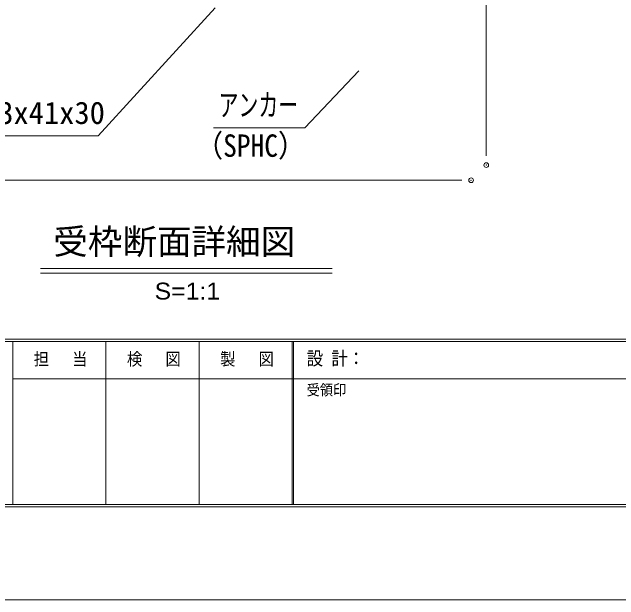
# Model space of a CAD drawing. Units: millimetres, scale not verified. Extents: x -1050 to 1050, y -742 to 742.
# Drawn here: x 115.9 to 441.7, y -742.5 to -426.9 of the extents above; entities that cross this region are included whole.
import ezdxf
from ezdxf.enums import TextEntityAlignment as Align

# ---------------------------------------------------------------- set-up
doc = ezdxf.new("R2010")
doc.units = ezdxf.units.MM
doc.header["$LTSCALE"] = 5
doc.header["$PDMODE"] = 32
doc.header["$PDSIZE"] = 2.5
for name, color, linetype, lineweight in [('0-0_7-図\u3000枠', 4, 'Continuous', 9), ('0-1_寸法注釈', 2, 'Continuous', 9), ('0-3_DEFPOINTS', 134, 'Continuous', 9)]:
    doc.layers.add(name, color=color, linetype=linetype, lineweight=lineweight)
doc.styles.add('HG丸ｺﾞｼｯｸM-PRO', font='')
doc.styles.add('ＭＳ ゴシック', font='')
doc.styles.get('HG丸ｺﾞｼｯｸM-PRO').set_extended_font_data('HG丸ｺﾞｼｯｸM-PRO')
doc.styles.get('ＭＳ ゴシック').set_extended_font_data('MS Gothic')

msp = doc.modelspace()

# ---------------------------------------------------------------- linework, layer by layer
at = {"layer": '0-0_7-図\u3000枠'}
for p, q in [((998.75, -602.5), (-973.75, -602.5)), ((998.75, -603.75), (-973.75, -603.75)), ((116.25, -691.25), (116.25, -603.75)), ((166.25, -691.25), (166.25, -603.75)), ((216.25, -691.25), (216.25, -603.75)), ((266.25, -691.25), (266.25, -603.75)), ((267, -691.25), (267, -603.75)), ((640.5, -623.75), (116.25, -623.75)), ((1000, -692.5), (-975, -692.5)), ((998.75, -691.25), (-973.75, -691.25))]:
    msp.add_line(p, q, dxfattribs=at)
at = {"layer": '0-1_寸法注釈'}
for p, q in [((370.45, -504.065), (370.45, -112.974)), ((357.318, -517.197), (23.705, -517.197)), ((131.093, -564.645), (287.805, -564.645)), ((131.093, -567.145), (287.805, -567.145))]:
    msp.add_line(p, q, dxfattribs=at)
for points in [[(72.643, -493.289), (162.011, -493.289), (224.883, -424.541)], [(224.059, -489.061), (273.113, -489.061), (302.077, -458.37)]]:
    msp.add_lwpolyline(points, dxfattribs=at)
at = {"layer": '0-3_DEFPOINTS'}
msp.add_lwpolyline([(-1050, -742.5), (-1050, 742.5), (1050, 742.5), (1050, -742.5)], close=True, dxfattribs=at)
for p in [(370.45, -509.065), (362.318, -517.197)]:
    msp.add_point(p, dxfattribs=at)

# ---------------------------------------------------------------- texts
at = {"layer": '0-0_7-図\u3000枠', "color": 5, "style": 'ＭＳ ゴシック', "width": 0.9}
for s, height, p in [('担   当', 6.735, (127.433, -618.562)), ('検   図', 6.735, (177.517, -618.562)), ('製   図', 6.735, (227.517, -618.562)), ('設 計：', 7.216, (274.038, -618.654)), ('受領印', 5.773, (274.038, -634.42))]:
    msp.add_text(s, height=height, dxfattribs=at).set_placement(p, align=Align.BOTTOM_LEFT)
at = {"layer": '0-1_寸法注釈', "color": 7}
for s, height, style, width, p in [('アンカー', 12.02, 'ＭＳ ゴシック', 0.65, (226.765, -486.374)), ('（SPHC）', 12.03, 'ＭＳ ゴシック', 0.9, (214.404, -508.227)), ('S=1:1', 9.054, 'HG丸ｺﾞｼｯｸM-PRO', 1.1, (192.374, -583.946))]:
    msp.add_text(s, height=height, dxfattribs=dict(at, style=style, width=width)).set_placement(p, align=Align.BOTTOM_LEFT)
for s, height, style, p in [('BB枠\u3000L3x41x30', 12.03, 'ＭＳ ゴシック', (51.036, -490.602)), ('受枠断面詳細図', 13.6, 'HG丸ｺﾞｼｯｸM-PRO', (137.984, -561.02))]:
    msp.add_text(s, height=height, dxfattribs=dict(at, style=style)).set_placement(p, align=Align.BOTTOM_LEFT)

doc.saveas('drawing.dxf')
